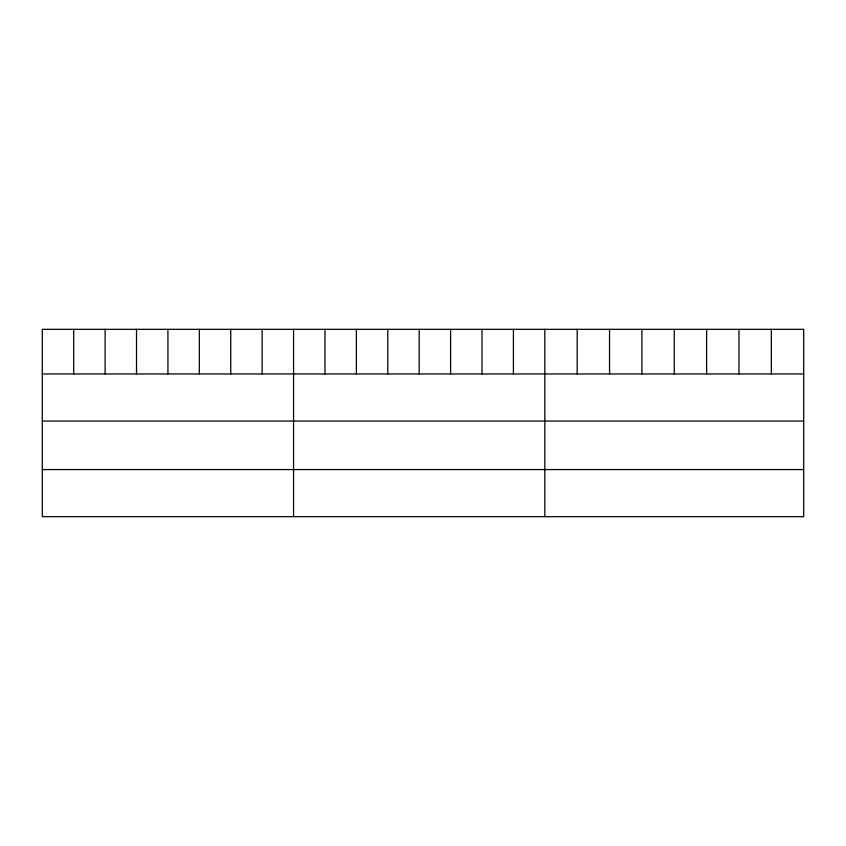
<?xml version="1.0" encoding="UTF-8"?>
<svg xmlns="http://www.w3.org/2000/svg" width="846" height="846" viewBox="0 0 846 846"><rect width="100%" height="100%" fill="white"/><g stroke="black" fill="none" stroke-linecap="round" stroke-linejoin="round"><path stroke-width="1.27" d="M42.3 373.953L803.7 373.953M42.3 421.054L803.7 421.054M42.3 469.572L803.7 469.572M771.341 329.327L771.341 373.953M738.981 329.327L738.981 373.953M706.622 329.327L706.622 373.953M674.262 329.327L674.262 373.953M641.903 329.327L641.903 373.953M609.543 329.327L609.543 373.953M577.183 329.327L577.183 373.953M544.824 329.327L544.824 516.673M513.416 329.327L513.416 373.953M482.009 329.327L482.009 373.953M450.601 329.327L450.601 373.953M419.193 329.327L419.193 373.953M387.785 329.327L387.785 373.953M356.378 329.327L356.378 373.953M324.97 329.327L324.97 373.953M293.562 329.327L293.562 516.673M262.154 329.327L262.154 373.953M230.746 329.327L230.746 373.953M199.339 329.327L199.339 373.953M167.931 329.327L167.931 373.953M136.523 329.327L136.523 373.953M105.116 329.327L105.116 373.953M73.708 329.327L73.708 373.953M803.7 329.327L42.3 329.327L42.3 516.673L803.7 516.673L803.7 329.327"/></g></svg>
